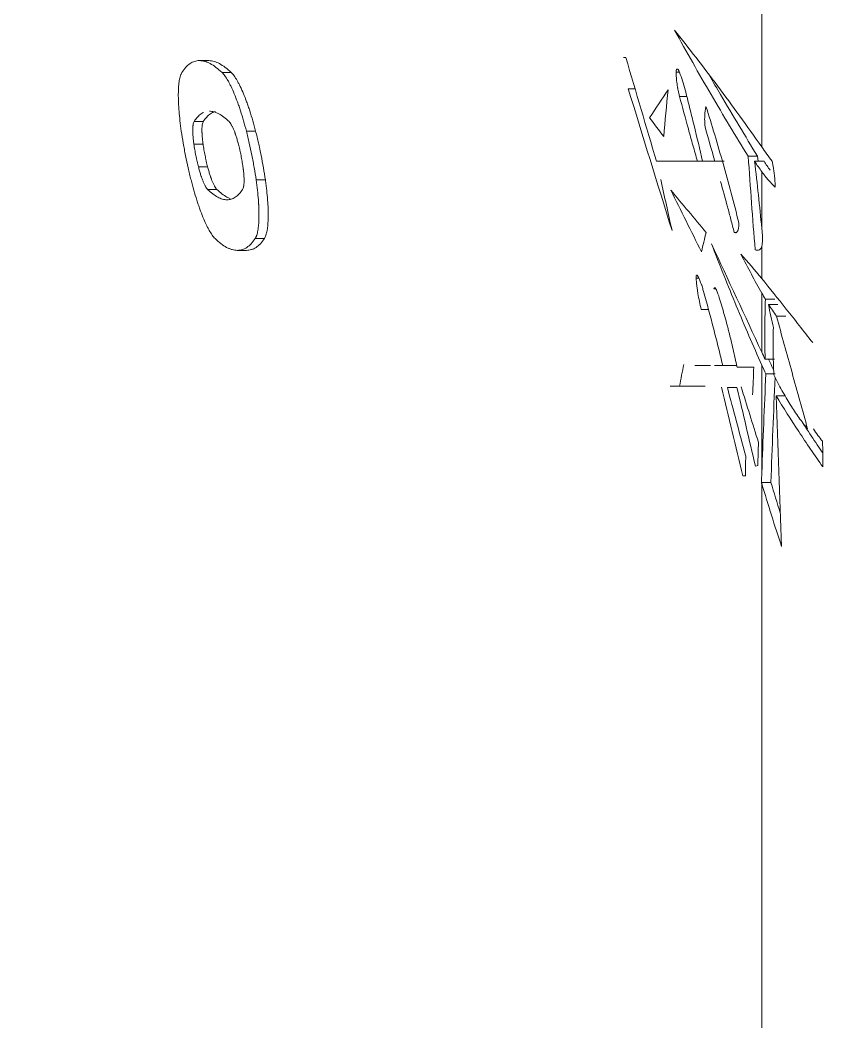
# Model space of a CAD drawing. Header units: millimetres. Extents: x 4664 to 8864, y -38 to 2932.
# Drawn here: x 7819.27 to 7824.79, y 2174.46 to 2181.36 of the extents above; entities that cross this region are included whole.
import ezdxf

# ---------------------------------------------------------------- set-up
doc = ezdxf.new("R2010")
doc.units = ezdxf.units.MM

msp = doc.modelspace()

# ---------------------------------------------------------------- linework, layer by layer
at = {"lineweight": 5}
for p, q in [((7824.3731, 2183.1254), (7824.3731, 2180.4856)), ((7823.4368, 2181.1019), (7823.4209, 2181.1019)), ((7820.5675, 2181.0798), (7820.5041, 2181.0798)), ((7820.721, 2180.9978), (7820.6575, 2180.9978)), ((7823.8064, 2181.0007), (7823.7833, 2181.0007)), ((7823.5002, 2180.8865), (7823.4539, 2180.8865)), ((7823.8568, 2180.8339), (7823.807, 2180.8339)), ((7820.5288, 2180.6602), (7820.4654, 2180.6602)), ((7820.8886, 2180.5947), (7820.8251, 2180.5947)), ((7820.5273, 2180.5052), (7820.4639, 2180.5052)), ((7824.3446, 2180.4215), (7824.2798, 2180.4215)), ((7824.3469, 2180.387), (7824.3446, 2180.4215)), ((7820.5586, 2180.3484), (7820.4952, 2180.3484)), ((7823.7128, 2180.3867), (7823.6483, 2180.3867)), ((7824.0307, 2180.3869), (7823.966, 2180.3869)), ((7824.3885, 2180.387), (7824.3237, 2180.387)), ((7824.3731, 2180.315), (7824.3731, 2179.9252)), ((7820.6221, 2180.1934), (7820.5586, 2180.1934)), ((7820.9559, 2180.2588), (7820.8923, 2180.2588)), ((7820.9495, 2179.8558), (7820.8859, 2179.8558)), ((7824.1951, 2179.8971), (7824.1829, 2179.8971)), ((7824.3731, 2179.8032), (7824.3731, 2179.579)), ((7820.7611, 2179.7738), (7820.8246, 2179.7738)), ((7823.9387, 2179.5829), (7823.9209, 2179.5829)), ((7824.0572, 2179.5081), (7824.0432, 2179.5081)), ((7824.3731, 2179.4797), (7824.3731, 2179.0729)), ((7824.4624, 2179.4376), (7824.3975, 2179.4376)), ((7824.0055, 2179.3676), (7823.9559, 2179.3676)), ((7824.4843, 2179.4004), (7824.4192, 2179.4004)), ((7824.5394, 2179.3198), (7824.4741, 2179.3198)), ((7824.4605, 2179.0251), (7824.3955, 2179.0251)), ((7824.4304, 2179.0012), (7824.4199, 2179.0248)), ((7824.169, 2178.9817), (7824.1042, 2178.9817)), ((7824.2, 2178.9818), (7824.169, 2178.9817)), ((7824.2594, 2178.9688), (7824.3171, 2178.9688)), ((7824.3731, 2178.9842), (7824.3731, 2178.2418)), ((7824.466, 2178.9228), (7824.401, 2178.9228)), ((7824.537, 2178.7727), (7824.4717, 2178.7727)), ((7824.3456, 2178.2939), (7824.3293, 2178.2895)), ((7824.4356, 2178.1763), (7824.3708, 2178.1763)), ((7824.3731, 2178.1683), (7824.3731, 2154.0587))]:
    msp.add_line(p, q, dxfattribs=at)
for radius in [175.7749, 177.0806]:
    msp.add_arc((7989.5463, 2214.1806), radius, 186.032295, 200.001172, dxfattribs=at)
for centre, major_axis, ratio, start_param, end_param in [((7989.5463, 2181.0974), (172.6681, 0), 0.000094, 2.86509, 2.865428), ((7989.5463, 2180.3811), (172.5293, 0), 0.000119, 2.857549, 2.863441), ((7989.5463, 2180.3811), (172.4672, 0), 0.000119, 2.857444, 2.863338), ((7989.5463, 2180.3811), (172.4672, 0), 0.000118, 2.854979, 2.856705), ((7989.5463, 2178.9731), (-172.1853, 0), 0.000179, 6.004165, 6.006429), ((7989.5463, 2178.9732), (-172.1853, 0), 0.000179, 6.001844, 6.003585), ((7989.5463, 2178.9732), (-172.2475, 0), 0.000179, 5.999777, 6.001149), ((7989.5463, 2178.8303), (172.2183, 0), 0.000187, 2.862695, 2.867815), ((7989.5463, 2178.8213), (172.2164, 0), 0.000187, 2.858144, 2.859516), ((7989.5463, 2178.2107), (172.0899, 0), 0.000219, 2.859467, 2.859825)]:
    msp.add_ellipse(centre, major_axis=major_axis, ratio=ratio, start_param=start_param, end_param=end_param, dxfattribs=at)
for points, knots in [([(7824.2798, 2180.4215), (7824.194, 2180.5597), (7824.1088, 2180.7012), (7823.9394, 2180.991), (7823.8554, 2181.1392), (7823.7719, 2181.2905)], [0, 0, 0, 0, 0.5, 0.5, 1, 1, 1, 1]), ([(7823.7719, 2181.2905), (7823.8703, 2181.1668), (7823.9696, 2181.0379), (7824.1701, 2180.7694), (7824.2712, 2180.63), (7824.3731, 2180.4856)], [0, 0, 0, 0, 0.5, 0.5, 1, 1, 1, 1]), ([(7820.3812, 2180.9978), (7820.3898, 2181.0116), (7820.3987, 2181.0237), (7820.4174, 2181.0442), (7820.4271, 2181.0527), (7820.4473, 2181.0663), (7820.4682, 2181.0764), (7820.5018, 2181.0815), (7820.5258, 2181.078), (7820.5412, 2181.0737), (7820.5458, 2181.0723), (7820.5506, 2181.0706), (7820.5537, 2181.0694), (7820.5553, 2181.0688), (7820.5632, 2181.0655), (7820.5697, 2181.0625), (7820.5892, 2181.0522), (7820.6157, 2181.0351), (7820.6434, 2181.0114), (7820.6575, 2180.9978)], [0, 0, 0, 0, 0.125, 0.125, 0.25, 0.25, 0.375, 0.5, 0.625, 0.625, 0.65625, 0.671875, 0.671875, 0.6875, 0.6875, 0.75, 0.75, 0.875, 1, 1, 1, 1]), ([(7820.721, 2180.9978), (7820.7069, 2181.0114), (7820.6931, 2181.0232), (7820.6661, 2181.0435), (7820.6397, 2181.0605), (7820.6021, 2181.076), (7820.5782, 2181.0796), (7820.5662, 2181.0798), (7820.5659, 2181.0798), (7820.5655, 2181.0798)], [0, 0, 0, 0, 0.248003, 0.248003, 0.496007, 0.74401, 0.992014, 0.992014, 1, 1, 1, 1]), ([(7823.807, 2180.9992), (7823.8058, 2181.0025), (7823.8044, 2181.0055), (7823.8024, 2181.0096), (7823.8017, 2181.0109), (7823.8003, 2181.0132), (7823.7997, 2181.0143), (7823.7976, 2181.0173), (7823.7963, 2181.0188), (7823.7946, 2181.0202), (7823.7943, 2181.0204), (7823.7937, 2181.0209), (7823.7933, 2181.0211), (7823.7924, 2181.0216), (7823.7918, 2181.0218), (7823.7906, 2181.0219), (7823.7901, 2181.0219), (7823.789, 2181.0215), (7823.7884, 2181.0212), (7823.7875, 2181.0203), (7823.787, 2181.0198), (7823.7864, 2181.0187), (7823.7862, 2181.0184), (7823.7858, 2181.0176), (7823.7857, 2181.0171), (7823.7851, 2181.0157), (7823.7848, 2181.0147), (7823.7843, 2181.0124), (7823.7841, 2181.0112), (7823.7837, 2181.0085), (7823.7836, 2181.007), (7823.7834, 2181.004), (7823.7833, 2181.0024), (7823.7833, 2181.0007)], [0, 0, 0, 0, 0.125, 0.125, 0.1875, 0.1875, 0.25, 0.25, 0.375, 0.375, 0.40625, 0.40625, 0.4375, 0.4375, 0.5, 0.5, 0.5625, 0.5625, 0.625, 0.625, 0.6875, 0.6875, 0.71875, 0.71875, 0.75, 0.75, 0.8125, 0.8125, 0.875, 0.875, 0.9375, 0.9375, 1, 1, 1, 1]), ([(7820.3773, 2180.5947), (7820.3738, 2180.619), (7820.3677, 2180.6663), (7820.3633, 2180.711), (7820.3611, 2180.7382), (7820.3605, 2180.7463), (7820.36, 2180.7543), (7820.3596, 2180.7596), (7820.3595, 2180.7622), (7820.3587, 2180.7753), (7820.3582, 2180.7856), (7820.357, 2180.8154), (7820.3567, 2180.8341), (7820.3569, 2180.8605), (7820.3571, 2180.869), (7820.3576, 2180.8813), (7820.3579, 2180.8874), (7820.3583, 2180.8933), (7820.3585, 2180.8972), (7820.3587, 2180.8991), (7820.3599, 2180.9163), (7820.3616, 2180.93), (7820.3656, 2180.9545), (7820.3681, 2180.9653), (7820.3718, 2180.9769), (7820.3726, 2180.9791), (7820.3742, 2180.9834), (7820.375, 2180.9854), (7820.3775, 2180.9913), (7820.3793, 2180.9947), (7820.3812, 2180.9978)], [0, 0, 0, 0, 0.125, 0.25, 0.25, 0.28125, 0.296875, 0.296875, 0.3125, 0.3125, 0.375, 0.375, 0.5, 0.5, 0.5625, 0.5625, 0.59375, 0.609375, 0.609375, 0.625, 0.625, 0.75, 0.75, 0.875, 0.875, 0.90625, 0.90625, 0.9375, 0.9375, 1, 1, 1, 1]), ([(7820.6575, 2180.9978), (7820.664, 2180.9916), (7820.6707, 2180.9838), (7820.6843, 2180.9651), (7820.6913, 2180.9543), (7820.7019, 2180.9359), (7820.7055, 2180.9294), (7820.7109, 2180.919), (7820.7128, 2180.9155), (7820.7164, 2180.9082), (7820.7182, 2180.9045), (7820.7273, 2180.8856), (7820.7346, 2180.8693), (7820.7491, 2180.8344), (7820.7564, 2180.8157), (7820.7655, 2180.7909), (7820.7673, 2180.7859), (7820.7709, 2180.7757), (7820.7727, 2180.7705), (7820.7781, 2180.7549), (7820.7816, 2180.7442), (7820.7921, 2180.7118), (7820.7989, 2180.6895), (7820.8123, 2180.6433), (7820.8188, 2180.6194), (7820.8251, 2180.5947)], [0, 0, 0, 0, 0.125, 0.125, 0.25, 0.25, 0.3125, 0.3125, 0.34375, 0.34375, 0.375, 0.375, 0.5, 0.5, 0.625, 0.625, 0.65625, 0.65625, 0.6875, 0.6875, 0.75, 0.75, 0.875, 0.875, 1, 1, 1, 1]), ([(7820.8886, 2180.5947), (7820.8823, 2180.6194), (7820.8758, 2180.6433), (7820.8624, 2180.6895), (7820.8556, 2180.7119), (7820.8451, 2180.7444), (7820.8415, 2180.755), (7820.8361, 2180.7707), (7820.8343, 2180.7759), (7820.8307, 2180.7861), (7820.8289, 2180.7911), (7820.8198, 2180.8159), (7820.8053, 2180.8531), (7820.7908, 2180.8858), (7820.7816, 2180.9047), (7820.7798, 2180.9084), (7820.7762, 2180.9156), (7820.7743, 2180.9192), (7820.7689, 2180.9295), (7820.7653, 2180.936), (7820.7547, 2180.9544), (7820.7478, 2180.9652), (7820.7342, 2180.9838), (7820.7275, 2180.9916), (7820.721, 2180.9978)], [0, 0, 0, 0, 0.125, 0.125, 0.25, 0.25, 0.3125, 0.3125, 0.34375, 0.34375, 0.375, 0.375, 0.5, 0.625, 0.625, 0.65625, 0.65625, 0.6875, 0.6875, 0.75, 0.75, 0.875, 0.875, 1, 1, 1, 1]), ([(7823.7833, 2181.0007), (7823.7833, 2180.9946), (7823.7834, 2180.9883), (7823.7839, 2180.9754), (7823.7843, 2180.9688), (7823.7853, 2180.9551), (7823.786, 2180.9482), (7823.7875, 2180.9342), (7823.7884, 2180.9272), (7823.7905, 2180.9129), (7823.7916, 2180.9057), (7823.7932, 2180.8966), (7823.7935, 2180.8948), (7823.7942, 2180.8911), (7823.7952, 2180.8857), (7823.7963, 2180.8802), (7823.7999, 2180.8622), (7823.8033, 2180.848), (7823.807, 2180.8339)], [0, 0, 0, 0, 0.125, 0.125, 0.25, 0.25, 0.375, 0.375, 0.5, 0.5, 0.625, 0.625, 0.65625, 0.65625, 0.6875, 0.75, 0.75, 1, 1, 1, 1]), ([(7823.8455, 2180.8792), (7823.8398, 2180.9009), (7823.8337, 2180.9217), (7823.8209, 2180.9617), (7823.8141, 2180.9809), (7823.807, 2180.9992)], [0, 0, 0, 0, 0.5, 0.5, 1, 1, 1, 1]), ([(7824.3446, 2180.4215), (7824.3017, 2180.4906), (7824.2589, 2180.5605), (7824.1737, 2180.7021), (7824.1312, 2180.7737), (7824.0635, 2180.8895), (7824.0381, 2180.9332), (7824.0129, 2180.9772)], [0, 0, 0, 0, 0.384736, 0.384736, 0.769472, 0.769472, 1, 1, 1, 1]), ([(7823.807, 2180.8339), (7823.8269, 2180.7587), (7823.8471, 2180.6838), (7823.878, 2180.572), (7823.8883, 2180.5348), (7823.9092, 2180.4607), (7823.9197, 2180.4237), (7823.9302, 2180.3868)], [0, 0, 0, 0, 0.5, 0.5, 0.75, 0.75, 1, 1, 1, 1]), ([(7823.966, 2180.3869), (7823.9465, 2180.4694), (7823.9267, 2180.5517), (7823.8965, 2180.6749), (7823.8864, 2180.7158), (7823.8661, 2180.7976), (7823.8558, 2180.8385), (7823.8455, 2180.8792)], [0, 0, 0, 0, 0.5, 0.5, 0.75, 0.75, 1, 1, 1, 1]), ([(7823.9889, 2180.7648), (7823.9866, 2180.7567), (7823.9848, 2180.7476), (7823.9826, 2180.7324), (7823.982, 2180.7271), (7823.981, 2180.716), (7823.9806, 2180.7103), (7823.9798, 2180.6923), (7823.9796, 2180.6796), (7823.9802, 2180.6529), (7823.981, 2180.6389), (7823.9821, 2180.6245)], [0, 0, 0, 0, 0.25, 0.25, 0.375, 0.375, 0.5, 0.5, 0.75, 0.75, 1, 1, 1, 1]), ([(7824.2153, 2179.9631), (7824.198, 2180.032), (7824.1803, 2180.1004), (7824.1441, 2180.2364), (7824.1256, 2180.3038), (7824.0877, 2180.4378), (7824.0685, 2180.5041), (7824.0292, 2180.6356), (7824.0092, 2180.7005), (7823.9889, 2180.7648)], [0, 0, 0, 0, 0.25, 0.25, 0.5, 0.5, 0.75, 0.75, 1, 1, 1, 1]), ([(7820.5291, 2180.7223), (7820.5287, 2180.7222), (7820.5284, 2180.722), (7820.5234, 2180.7196), (7820.5189, 2180.717), (7820.5055, 2180.7081), (7820.4885, 2180.6932), (7820.4729, 2180.6722), (7820.4654, 2180.6602)], [0, 0, 0, 0, 0.0148, 0.0148, 0.21184, 0.21184, 0.60592, 1, 1, 1, 1]), ([(7820.6126, 2180.7292), (7820.6102, 2180.7287), (7820.6079, 2180.728), (7820.6032, 2180.7266), (7820.6008, 2180.7258), (7820.5961, 2180.724), (7820.5938, 2180.723), (7820.5868, 2180.7196), (7820.5823, 2180.717), (7820.5689, 2180.7081), (7820.5519, 2180.6932), (7820.5363, 2180.6722), (7820.5288, 2180.6602)], [0, 0, 0, 0, 0.075321, 0.075321, 0.152377, 0.152377, 0.229434, 0.229434, 0.383547, 0.383547, 0.691774, 1, 1, 1, 1]), ([(7820.706, 2180.6602), (7820.6937, 2180.672), (7820.6696, 2180.6926), (7820.6352, 2180.7148), (7820.6025, 2180.7282), (7820.5817, 2180.7314), (7820.5713, 2180.7315), (7820.571, 2180.7315), (7820.5706, 2180.7315)], [0, 0, 0, 0, 0.247999, 0.495998, 0.743997, 0.991996, 0.991996, 1, 1, 1, 1]), ([(7820.4654, 2180.6602), (7820.464, 2180.6578), (7820.4614, 2180.6519), (7820.4594, 2180.6436), (7820.4585, 2180.6377), (7820.4583, 2180.6365), (7820.4579, 2180.634), (7820.4577, 2180.6327), (7820.4573, 2180.6287), (7820.457, 2180.6259), (7820.4564, 2180.6172), (7820.4561, 2180.6109), (7820.456, 2180.6008), (7820.456, 2180.5973), (7820.4561, 2180.5919), (7820.4561, 2180.59), (7820.4562, 2180.5863), (7820.4563, 2180.5844), (7820.4567, 2180.5748), (7820.4572, 2180.5667), (7820.4585, 2180.5501), (7820.4593, 2180.5415), (7820.4606, 2180.5304), (7820.4609, 2180.5282), (7820.4614, 2180.5236), (7820.4617, 2180.5213), (7820.4626, 2180.5145), (7820.4632, 2180.5098), (7820.4639, 2180.5052)], [0, 0, 0, 0, 0.125, 0.25, 0.25, 0.28125, 0.28125, 0.3125, 0.3125, 0.375, 0.375, 0.5, 0.5, 0.5625, 0.5625, 0.59375, 0.59375, 0.625, 0.625, 0.75, 0.75, 0.875, 0.875, 0.90625, 0.90625, 0.9375, 0.9375, 1, 1, 1, 1]), ([(7820.5288, 2180.6602), (7820.5273, 2180.6578), (7820.5248, 2180.6519), (7820.5228, 2180.6436), (7820.5218, 2180.6377), (7820.5217, 2180.6365), (7820.5213, 2180.634), (7820.5211, 2180.6327), (7820.5207, 2180.6287), (7820.5204, 2180.6259), (7820.5197, 2180.6172), (7820.5195, 2180.6109), (7820.5194, 2180.6008), (7820.5194, 2180.5973), (7820.5195, 2180.5919), (7820.5195, 2180.59), (7820.5196, 2180.5863), (7820.5197, 2180.5844), (7820.5201, 2180.5748), (7820.5206, 2180.5667), (7820.5219, 2180.5501), (7820.5227, 2180.5415), (7820.524, 2180.5304), (7820.5243, 2180.5282), (7820.5248, 2180.5236), (7820.5251, 2180.5213), (7820.526, 2180.5145), (7820.5266, 2180.5098), (7820.5273, 2180.5052)], [0, 0, 0, 0, 0.125, 0.25, 0.25, 0.28125, 0.28125, 0.3125, 0.3125, 0.375, 0.375, 0.5, 0.5, 0.5625, 0.5625, 0.59375, 0.59375, 0.625, 0.625, 0.75, 0.75, 0.875, 0.875, 0.90625, 0.90625, 0.9375, 0.9375, 1, 1, 1, 1]), ([(7820.7704, 2180.5052), (7820.768, 2180.5147), (7820.7655, 2180.5238), (7820.7603, 2180.5416), (7820.7577, 2180.5502), (7820.7537, 2180.5627), (7820.7523, 2180.5668), (7820.7502, 2180.5728), (7820.7495, 2180.5748), (7820.7481, 2180.5788), (7820.7474, 2180.5807), (7820.744, 2180.5902), (7820.7384, 2180.6046), (7820.7328, 2180.6171), (7820.7286, 2180.6258), (7820.7272, 2180.6286), (7820.7244, 2180.6339), (7820.723, 2180.6364), (7820.7189, 2180.6435), (7820.7163, 2180.6476), (7820.711, 2180.6548), (7820.7085, 2180.6578), (7820.706, 2180.6602)], [0, 0, 0, 0, 0.125, 0.125, 0.25, 0.25, 0.3125, 0.3125, 0.34375, 0.34375, 0.375, 0.375, 0.5, 0.625, 0.625, 0.6875, 0.6875, 0.75, 0.75, 0.875, 0.875, 1, 1, 1, 1]), ([(7820.4443, 2180.2588), (7820.4374, 2180.2861), (7820.4241, 2180.3411), (7820.4122, 2180.3971), (7820.4037, 2180.4395), (7820.401, 2180.4536), (7820.397, 2180.475), (7820.3957, 2180.4821), (7820.3931, 2180.4963), (7820.3919, 2180.5034), (7820.3858, 2180.5388), (7820.3813, 2180.5669), (7820.3773, 2180.5947)], [0, 0, 0, 0, 0.25, 0.5, 0.5, 0.625, 0.625, 0.6875, 0.6875, 0.75, 0.75, 1, 1, 1, 1]), ([(7820.8251, 2180.5947), (7820.8321, 2180.5675), (7820.8454, 2180.5125), (7820.8574, 2180.4565), (7820.8659, 2180.4142), (7820.8687, 2180.4), (7820.8726, 2180.3786), (7820.874, 2180.3715), (7820.8765, 2180.3573), (7820.8778, 2180.3502), (7820.8839, 2180.3148), (7820.8883, 2180.2867), (7820.8923, 2180.2588)], [0, 0, 0, 0, 0.25, 0.5, 0.5, 0.625, 0.625, 0.6875, 0.6875, 0.75, 0.75, 1, 1, 1, 1]), ([(7820.9559, 2180.2588), (7820.9519, 2180.2867), (7820.9474, 2180.3146), (7820.9378, 2180.3707), (7820.9325, 2180.3988), (7820.924, 2180.4412), (7820.9211, 2180.4553), (7820.9166, 2180.4766), (7820.915, 2180.4836), (7820.9119, 2180.4978), (7820.9103, 2180.5048), (7820.9023, 2180.5398), (7820.8956, 2180.5675), (7820.8886, 2180.5947)], [0, 0, 0, 0, 0.25, 0.25, 0.5, 0.5, 0.625, 0.625, 0.6875, 0.6875, 0.75, 0.75, 1, 1, 1, 1]), ([(7820.4639, 2180.5052), (7820.4658, 2180.4922), (7820.4678, 2180.4791), (7820.4724, 2180.453), (7820.4748, 2180.4398), (7820.4788, 2180.4201), (7820.4801, 2180.4135), (7820.4822, 2180.4036), (7820.4829, 2180.4003), (7820.4844, 2180.3937), (7820.4851, 2180.3904), (7820.4888, 2180.3741), (7820.4919, 2180.3611), (7820.4952, 2180.3484)], [0, 0, 0, 0, 0.25, 0.25, 0.5, 0.5, 0.625, 0.625, 0.6875, 0.6875, 0.75, 0.75, 1, 1, 1, 1]), ([(7820.5273, 2180.5052), (7820.5292, 2180.4922), (7820.5312, 2180.4791), (7820.5358, 2180.453), (7820.5382, 2180.4398), (7820.5422, 2180.4201), (7820.5435, 2180.4135), (7820.5456, 2180.4036), (7820.5463, 2180.4003), (7820.5478, 2180.3937), (7820.5485, 2180.3904), (7820.5522, 2180.3741), (7820.5553, 2180.3611), (7820.5586, 2180.3484)], [0, 0, 0, 0, 0.25, 0.25, 0.5, 0.5, 0.625, 0.625, 0.6875, 0.6875, 0.75, 0.75, 1, 1, 1, 1]), ([(7820.8018, 2180.3484), (7820.7999, 2180.3614), (7820.7978, 2180.3745), (7820.7933, 2180.4006), (7820.7909, 2180.4138), (7820.7869, 2180.4335), (7820.7856, 2180.4401), (7820.7834, 2180.45), (7820.7827, 2180.4533), (7820.7813, 2180.4599), (7820.7805, 2180.4632), (7820.7768, 2180.4795), (7820.7737, 2180.4924), (7820.7704, 2180.5052)], [0, 0, 0, 0, 0.25, 0.25, 0.5, 0.5, 0.625, 0.625, 0.6875, 0.6875, 0.75, 0.75, 1, 1, 1, 1]), ([(7820.4952, 2180.3484), (7820.4976, 2180.3389), (7820.5001, 2180.3298), (7820.5052, 2180.312), (7820.5078, 2180.3034), (7820.5118, 2180.2909), (7820.5131, 2180.2868), (7820.5152, 2180.2808), (7820.5158, 2180.2788), (7820.5172, 2180.2748), (7820.5179, 2180.2729), (7820.5213, 2180.2634), (7820.5268, 2180.2491), (7820.5323, 2180.2365), (7820.5365, 2180.2278), (7820.5379, 2180.225), (7820.5406, 2180.2197), (7820.5419, 2180.2172), (7820.5459, 2180.2101), (7820.5486, 2180.206), (7820.5537, 2180.1988), (7820.5562, 2180.1958), (7820.5586, 2180.1934)], [0, 0, 0, 0, 0.125, 0.125, 0.25, 0.25, 0.3125, 0.3125, 0.34375, 0.34375, 0.375, 0.375, 0.5, 0.625, 0.625, 0.6875, 0.6875, 0.75, 0.75, 0.875, 0.875, 1, 1, 1, 1]), ([(7820.5586, 2180.3484), (7820.561, 2180.3389), (7820.5635, 2180.3298), (7820.5686, 2180.312), (7820.5712, 2180.3034), (7820.5752, 2180.2909), (7820.5765, 2180.2868), (7820.5786, 2180.2808), (7820.5793, 2180.2788), (7820.5806, 2180.2748), (7820.5813, 2180.2729), (7820.5847, 2180.2634), (7820.5902, 2180.2491), (7820.5958, 2180.2365), (7820.5999, 2180.2278), (7820.6013, 2180.225), (7820.604, 2180.2197), (7820.6054, 2180.2172), (7820.6094, 2180.2101), (7820.612, 2180.206), (7820.6171, 2180.1988), (7820.6196, 2180.1958), (7820.6221, 2180.1934)], [0, 0, 0, 0, 0.125, 0.125, 0.25, 0.25, 0.3125, 0.3125, 0.34375, 0.34375, 0.375, 0.375, 0.5, 0.625, 0.625, 0.6875, 0.6875, 0.75, 0.75, 0.875, 0.875, 1, 1, 1, 1]), ([(7820.7993, 2180.1934), (7820.8008, 2180.1958), (7820.8035, 2180.2017), (7820.8056, 2180.2099), (7820.8066, 2180.2158), (7820.8068, 2180.217), (7820.8072, 2180.2196), (7820.8074, 2180.2209), (7820.8079, 2180.2249), (7820.8082, 2180.2276), (7820.8089, 2180.2363), (7820.8092, 2180.2426), (7820.8094, 2180.2528), (7820.8094, 2180.2563), (7820.8093, 2180.2617), (7820.8093, 2180.2635), (7820.8092, 2180.2673), (7820.8091, 2180.2692), (7820.8088, 2180.2788), (7820.8083, 2180.2868), (7820.8071, 2180.3034), (7820.8063, 2180.312), (7820.805, 2180.3232), (7820.8048, 2180.3254), (7820.8042, 2180.33), (7820.8039, 2180.3322), (7820.8031, 2180.3391), (7820.8024, 2180.3437), (7820.8018, 2180.3484)], [0, 0, 0, 0, 0.125, 0.25, 0.25, 0.28125, 0.28125, 0.3125, 0.3125, 0.375, 0.375, 0.5, 0.5, 0.5625, 0.5625, 0.59375, 0.59375, 0.625, 0.625, 0.75, 0.75, 0.875, 0.875, 0.90625, 0.90625, 0.9375, 0.9375, 1, 1, 1, 1]), ([(7824.3237, 2180.387), (7824.3326, 2180.3094), (7824.3412, 2180.2321), (7824.3577, 2180.0781), (7824.3656, 2180.0015), (7824.3731, 2179.9252)], [0, 0, 0, 0, 0.5, 0.5, 1, 1, 1, 1]), ([(7824.4434, 2180.387), (7824.4471, 2180.3713), (7824.4503, 2180.3555), (7824.4545, 2180.3318), (7824.4558, 2180.3239), (7824.458, 2180.3084), (7824.4591, 2180.3007), (7824.4609, 2180.2856), (7824.4616, 2180.2781), (7824.4626, 2180.2669), (7824.4629, 2180.2632), (7824.4632, 2180.2577), (7824.4634, 2180.2559), (7824.4636, 2180.2523), (7824.4641, 2180.2433), (7824.4646, 2180.2276), (7824.4644, 2180.2145), (7824.4642, 2180.2081)], [0, 0, 0, 0, 0.25, 0.25, 0.375, 0.375, 0.5, 0.5, 0.625, 0.625, 0.6875, 0.6875, 0.71875, 0.71875, 0.75, 0.875, 1, 1, 1, 1]), ([(7824.4642, 2180.2081), (7824.4489, 2180.2233), (7824.4336, 2180.2397), (7824.4032, 2180.2754), (7824.3881, 2180.2946), (7824.3731, 2180.315)], [0, 0, 0, 0, 0.5, 0.5, 1, 1, 1, 1]), ([(7820.6093, 2179.8558), (7820.6029, 2179.862), (7820.5964, 2179.8698), (7820.5831, 2179.8885), (7820.5762, 2179.8993), (7820.5658, 2179.9177), (7820.5623, 2179.9242), (7820.5569, 2179.9346), (7820.5551, 2179.9382), (7820.5516, 2179.9454), (7820.5498, 2179.9491), (7820.5408, 2179.968), (7820.5337, 2179.9843), (7820.5194, 2180.0193), (7820.5122, 2180.0379), (7820.5033, 2180.0627), (7820.5015, 2180.0678), (7820.4979, 2180.078), (7820.4961, 2180.0832), (7820.4908, 2180.0988), (7820.4873, 2180.1094), (7820.477, 2180.1418), (7820.4702, 2180.1642), (7820.457, 2180.2104), (7820.4506, 2180.2342), (7820.4443, 2180.2588)], [0, 0, 0, 0, 0.125, 0.125, 0.25, 0.25, 0.3125, 0.3125, 0.34375, 0.34375, 0.375, 0.375, 0.5, 0.5, 0.625, 0.625, 0.65625, 0.65625, 0.6875, 0.6875, 0.75, 0.75, 0.875, 0.875, 1, 1, 1, 1]), ([(7820.5586, 2180.1934), (7820.5706, 2180.1816), (7820.5824, 2180.1713), (7820.6055, 2180.1536), (7820.6281, 2180.1388), (7820.6605, 2180.1253), (7820.6812, 2180.1222), (7820.7014, 2180.122), (7820.7113, 2180.1234), (7820.7257, 2180.1277), (7820.7305, 2180.1296), (7820.7399, 2180.134), (7820.7445, 2180.1366), (7820.758, 2180.1455), (7820.7754, 2180.1604), (7820.7916, 2180.1814), (7820.7993, 2180.1934)], [0, 0, 0, 0, 0.125, 0.125, 0.25, 0.375, 0.5, 0.5, 0.625, 0.625, 0.6875, 0.6875, 0.75, 0.75, 0.875, 1, 1, 1, 1]), ([(7820.6221, 2180.1934), (7820.6341, 2180.1816), (7820.6459, 2180.1713), (7820.6689, 2180.1536), (7820.6876, 2180.1414), (7820.7056, 2180.1331), (7820.7126, 2180.1305)], [0, 0, 0, 0, 0.377311, 0.377311, 0.754622, 1, 1, 1, 1]), ([(7820.8923, 2180.2588), (7820.8958, 2180.2346), (7820.9018, 2180.1873), (7820.9061, 2180.1425), (7820.9082, 2180.1154), (7820.9088, 2180.1073), (7820.9093, 2180.0993), (7820.9096, 2180.094), (7820.9098, 2180.0913), (7820.9105, 2180.0782), (7820.911, 2180.068), (7820.912, 2180.0382), (7820.9122, 2180.0194), (7820.9118, 2179.993), (7820.9116, 2179.9845), (7820.911, 2179.9722), (7820.9106, 2179.9661), (7820.9102, 2179.9602), (7820.91, 2179.9563), (7820.9098, 2179.9544), (7820.9084, 2179.9373), (7820.9066, 2179.9236), (7820.9023, 2179.8991), (7820.8996, 2179.8883), (7820.8958, 2179.8767), (7820.895, 2179.8745), (7820.8933, 2179.8702), (7820.8924, 2179.8681), (7820.8898, 2179.8623), (7820.8879, 2179.8588), (7820.8859, 2179.8558)], [0, 0, 0, 0, 0.125, 0.25, 0.25, 0.28125, 0.296875, 0.296875, 0.3125, 0.3125, 0.375, 0.375, 0.5, 0.5, 0.5625, 0.5625, 0.59375, 0.609375, 0.609375, 0.625, 0.625, 0.75, 0.75, 0.875, 0.875, 0.90625, 0.90625, 0.9375, 0.9375, 1, 1, 1, 1]), ([(7820.9495, 2179.8558), (7820.9534, 2179.8619), (7820.9605, 2179.8773), (7820.9658, 2179.8988), (7820.9685, 2179.9141), (7820.9693, 2179.9189), (7820.97, 2179.9238), (7820.9705, 2179.9272), (7820.9707, 2179.9289), (7820.9718, 2179.9376), (7820.9726, 2179.9448), (7820.9744, 2179.9675), (7820.9752, 2179.9838), (7820.9756, 2180.0102), (7820.9757, 2180.0193), (7820.9755, 2180.0334), (7820.9754, 2180.0405), (7820.9752, 2180.0479), (7820.9751, 2180.0528), (7820.975, 2180.0553), (7820.9742, 2180.0779), (7820.973, 2180.0987), (7820.9697, 2180.1419), (7820.9676, 2180.1643), (7820.9644, 2180.1932), (7820.9637, 2180.1991), (7820.9623, 2180.2108), (7820.9615, 2180.2168), (7820.9592, 2180.2347), (7820.9576, 2180.2467), (7820.9559, 2180.2588)], [0, 0, 0, 0, 0.125, 0.25, 0.25, 0.28125, 0.296875, 0.296875, 0.3125, 0.3125, 0.375, 0.375, 0.5, 0.5, 0.5625, 0.5625, 0.59375, 0.609375, 0.609375, 0.625, 0.625, 0.75, 0.75, 0.875, 0.875, 0.90625, 0.90625, 0.9375, 0.9375, 1, 1, 1, 1]), ([(7824.0885, 2180.2478), (7824.1052, 2180.1907), (7824.1214, 2180.1329), (7824.145, 2180.0451), (7824.1528, 2180.0157), (7824.1681, 2179.9566), (7824.1756, 2179.9269), (7824.1829, 2179.8971)], [0, 0, 0, 0, 0.5, 0.5, 0.75, 0.75, 1, 1, 1, 1]), ([(7824.1914, 2179.8946), (7824.193, 2179.8946), (7824.1946, 2179.8949), (7824.1966, 2179.8957), (7824.1971, 2179.896), (7824.198, 2179.8965), (7824.1985, 2179.8968), (7824.1999, 2179.8978), (7824.2008, 2179.8986), (7824.2034, 2179.9014), (7824.205, 2179.9038), (7824.2071, 2179.9081), (7824.2078, 2179.9096), (7824.2088, 2179.9122), (7824.2091, 2179.9131), (7824.2097, 2179.9149), (7824.2099, 2179.9159), (7824.2113, 2179.9207), (7824.2122, 2179.9251), (7824.2137, 2179.9345), (7824.2143, 2179.9397), (7824.2151, 2179.9509), (7824.2153, 2179.9568), (7824.2153, 2179.9631)], [0, 0, 0, 0, 0.110502, 0.110502, 0.147564, 0.147564, 0.184627, 0.184627, 0.258752, 0.258752, 0.407001, 0.407001, 0.481126, 0.481126, 0.518189, 0.518189, 0.555251, 0.555251, 0.703501, 0.703501, 0.85175, 0.85175, 1, 1, 1, 1]), ([(7820.8859, 2179.8558), (7820.877, 2179.842), (7820.8678, 2179.83), (7820.8486, 2179.8094), (7820.8387, 2179.8009), (7820.8181, 2179.7873), (7820.7969, 2179.7772), (7820.7631, 2179.7721), (7820.7393, 2179.7756), (7820.7239, 2179.7799), (7820.7208, 2179.7808), (7820.7146, 2179.783), (7820.7115, 2179.7842), (7820.702, 2179.788), (7820.6957, 2179.791), (7820.6764, 2179.8013), (7820.6502, 2179.8184), (7820.6231, 2179.8422), (7820.6093, 2179.8558)], [0, 0, 0, 0, 0.125, 0.125, 0.25, 0.25, 0.375, 0.5, 0.625, 0.625, 0.65625, 0.65625, 0.6875, 0.6875, 0.75, 0.75, 0.875, 1, 1, 1, 1]), ([(7820.8264, 2179.7738), (7820.8376, 2179.7738), (7820.8486, 2179.7754), (7820.8621, 2179.7795), (7820.8649, 2179.7804), (7820.8703, 2179.7825), (7820.873, 2179.7837), (7820.8811, 2179.7875), (7820.8864, 2179.7905), (7820.902, 2179.8007), (7820.922, 2179.8179), (7820.9406, 2179.842), (7820.9495, 2179.8558)], [0, 0, 0, 0, 0.244323, 0.244323, 0.307296, 0.307296, 0.37027, 0.37027, 0.496216, 0.496216, 0.748108, 1, 1, 1, 1]), ([(7824.3759, 2179.8972), (7824.3769, 2179.8876), (7824.3775, 2179.8783), (7824.3781, 2179.865), (7824.3782, 2179.8607), (7824.3782, 2179.8543), (7824.3782, 2179.8522), (7824.3782, 2179.848), (7824.3782, 2179.846), (7824.3779, 2179.8359), (7824.3774, 2179.8284), (7824.3757, 2179.8148), (7824.3746, 2179.8086), (7824.3731, 2179.8032)], [0, 0, 0, 0, 0.25, 0.25, 0.375, 0.375, 0.4375, 0.4375, 0.5, 0.5, 0.75, 0.75, 1, 1, 1, 1]), ([(7824.3731, 2178.9842), (7824.3139, 2179.1167), (7824.2553, 2179.2526), (7824.1398, 2179.5309), (7824.083, 2179.6732), (7824.027, 2179.8186)], [0, 0, 0, 0, 0.5, 0.5, 1, 1, 1, 1]), ([(7824.3731, 2179.8032), (7824.3723, 2179.7997), (7824.3713, 2179.7966), (7824.3691, 2179.7911), (7824.3679, 2179.7887), (7824.3653, 2179.7844), (7824.3639, 2179.7826), (7824.3608, 2179.7796), (7824.3593, 2179.7785), (7824.3576, 2179.7777)], [0, 0, 0, 0, 0.25, 0.25, 0.5, 0.5, 0.75, 0.75, 1, 1, 1, 1]), ([(7824.3731, 2179.4797), (7824.349, 2179.5221), (7824.325, 2179.5657), (7824.2771, 2179.6552), (7824.2533, 2179.701), (7824.2295, 2179.7479)], [0, 0, 0, 0, 0.5, 0.5, 1, 1, 1, 1]), ([(7823.9209, 2179.5829), (7823.9208, 2179.5854), (7823.9207, 2179.5877), (7823.9207, 2179.5904), (7823.9207, 2179.5909), (7823.9208, 2179.5919), (7823.9208, 2179.5924), (7823.9209, 2179.5939), (7823.921, 2179.5948), (7823.9212, 2179.5966), (7823.9214, 2179.5973), (7823.9217, 2179.5984), (7823.9217, 2179.5988), (7823.9219, 2179.5994), (7823.9221, 2179.5998), (7823.9226, 2179.6012), (7823.9232, 2179.6021), (7823.9241, 2179.6029), (7823.9245, 2179.6031), (7823.9252, 2179.6033), (7823.9259, 2179.6034), (7823.9267, 2179.6031), (7823.9274, 2179.6028), (7823.9276, 2179.6027), (7823.928, 2179.6024), (7823.9282, 2179.6022), (7823.9293, 2179.6013), (7823.9302, 2179.6003), (7823.932, 2179.5977), (7823.9329, 2179.5962), (7823.9338, 2179.5944)], [0, 0, 0, 0, 0.125, 0.125, 0.15625, 0.15625, 0.1875, 0.1875, 0.25, 0.25, 0.3125, 0.3125, 0.34375, 0.34375, 0.375, 0.375, 0.5, 0.5, 0.5625, 0.5625, 0.625, 0.6875, 0.6875, 0.71875, 0.71875, 0.75, 0.75, 0.875, 0.875, 1, 1, 1, 1]), ([(7823.9559, 2179.3676), (7823.9515, 2179.3857), (7823.9475, 2179.4038), (7823.94, 2179.4405), (7823.9367, 2179.4587), (7823.9322, 2179.4861), (7823.9308, 2179.4951), (7823.9283, 2179.5131), (7823.9271, 2179.522), (7823.9239, 2179.5487), (7823.9222, 2179.566), (7823.9209, 2179.5829)], [0, 0, 0, 0, 0.25, 0.25, 0.5, 0.5, 0.625, 0.625, 0.75, 0.75, 1, 1, 1, 1]), ([(7823.9338, 2179.5944), (7823.9374, 2179.5875), (7823.9444, 2179.5727), (7823.9511, 2179.556), (7823.9551, 2179.5449), (7823.9559, 2179.5427), (7823.9576, 2179.5382), (7823.9584, 2179.5359), (7823.9607, 2179.5289), (7823.9623, 2179.5242), (7823.9668, 2179.51), (7823.9697, 2179.5001), (7823.9724, 2179.49)], [0, 0, 0, 0, 0.25, 0.5, 0.5, 0.5625, 0.5625, 0.625, 0.625, 0.75, 0.75, 1, 1, 1, 1]), ([(7824.3731, 2179.579), (7824.4272, 2179.5124), (7824.4834, 2179.4424), (7824.6003, 2179.2956), (7824.6608, 2179.219), (7824.7234, 2179.1394)], [0, 0, 0, 0, 0.5, 0.5, 1, 1, 1, 1]), ([(7824.0432, 2179.5081), (7824.0435, 2179.5097), (7824.0439, 2179.5112), (7824.0446, 2179.5129), (7824.0449, 2179.5134), (7824.0454, 2179.5144), (7824.0457, 2179.5148), (7824.0467, 2179.5157), (7824.0474, 2179.5161), (7824.0486, 2179.5162), (7824.049, 2179.5162), (7824.0498, 2179.516), (7824.0502, 2179.5159), (7824.0515, 2179.5152), (7824.0524, 2179.5145), (7824.0543, 2179.5126), (7824.0552, 2179.5114), (7824.0566, 2179.5093), (7824.0571, 2179.5086), (7824.058, 2179.507), (7824.0585, 2179.5061), (7824.0599, 2179.5034), (7824.0609, 2179.5014), (7824.0618, 2179.4993)], [0, 0, 0, 0, 0.125, 0.125, 0.1875, 0.1875, 0.25, 0.25, 0.375, 0.375, 0.4375, 0.4375, 0.5, 0.5, 0.625, 0.625, 0.75, 0.75, 0.8125, 0.8125, 0.875, 0.875, 1, 1, 1, 1]), ([(7823.9724, 2179.49), (7823.9958, 2179.4069), (7824.0184, 2179.3229), (7824.0514, 2179.1957), (7824.0622, 2179.1531), (7824.0835, 2179.0676), (7824.0939, 2179.0247), (7824.1042, 2178.9817)], [0, 0, 0, 0, 0.5, 0.5, 0.75, 0.75, 1, 1, 1, 1]), ([(7824.0806, 2179.4478), (7824.0923, 2179.4097), (7824.1036, 2179.3712), (7824.12, 2179.3126), (7824.1281, 2179.2832), (7824.136, 2179.2534), (7824.1412, 2179.2335), (7824.1437, 2179.2236), (7824.1514, 2179.1935), (7824.1564, 2179.1735), (7824.1662, 2179.1332), (7824.171, 2179.1129), (7824.1851, 2179.052), (7824.194, 2179.0113), (7824.2025, 2178.9704)], [0, 0, 0, 0, 0.25, 0.25, 0.375, 0.4375, 0.4375, 0.5, 0.5, 0.625, 0.625, 0.75, 0.75, 1, 1, 1, 1]), ([(7824.3955, 2179.0251), (7824.3943, 2179.0959), (7824.3939, 2179.1658), (7824.3946, 2179.3034), (7824.3956, 2179.371), (7824.3975, 2179.4376)], [0, 0, 0, 0, 0.5, 0.5, 1, 1, 1, 1]), ([(7824.4741, 2179.3198), (7824.4648, 2179.3342), (7824.4556, 2179.3481), (7824.4373, 2179.3749), (7824.4282, 2179.3879), (7824.4192, 2179.4004)], [0, 0, 0, 0, 0.5, 0.5, 1, 1, 1, 1]), ([(7824.4192, 2179.4004), (7824.4241, 2179.3739), (7824.4293, 2179.3475), (7824.4406, 2179.2946), (7824.4466, 2179.2683), (7824.453, 2179.2421)], [0, 0, 0, 0, 0.5, 0.5, 1, 1, 1, 1]), ([(7824.6885, 2178.5444), (7824.6526, 2178.6742), (7824.6168, 2178.8038), (7824.5452, 2179.0624), (7824.5095, 2179.1913), (7824.4741, 2179.3198)], [0, 0, 0, 0, 0.5, 0.5, 1, 1, 1, 1]), ([(7824.453, 2179.2421), (7824.452, 2179.2168), (7824.4514, 2179.191), (7824.4507, 2179.1384), (7824.4506, 2179.1116), (7824.4514, 2179.0299), (7824.4532, 2178.9738), (7824.4562, 2178.9162)], [0, 0, 0, 0, 0.25, 0.25, 0.5, 0.5, 1, 1, 1, 1]), ([(7824.3172, 2178.9705), (7824.3166, 2178.9373), (7824.3156, 2178.9049), (7824.3129, 2178.8414), (7824.3112, 2178.8104), (7824.3091, 2178.7802)], [0, 0, 0, 0, 0.5, 0.5, 1, 1, 1, 1]), ([(7824.4562, 2178.9162), (7824.4744, 2178.8792), (7824.5021, 2178.8259), (7824.5306, 2178.7758), (7824.5497, 2178.7432), (7824.5594, 2178.7273), (7824.5886, 2178.6806), (7824.6083, 2178.651), (7824.6481, 2178.5952), (7824.6682, 2178.5689), (7824.6885, 2178.5444)], [0, 0, 0, 0, 0.25, 0.375, 0.375, 0.5, 0.5, 0.75, 0.75, 1, 1, 1, 1]), ([(7824.793, 2178.2834), (7824.7363, 2178.3642), (7824.6812, 2178.4453), (7824.5741, 2178.6085), (7824.5221, 2178.6904), (7824.4717, 2178.7727)], [0, 0, 0, 0, 0.5, 0.5, 1, 1, 1, 1]), ([(7824.7928, 2178.3794), (7824.787, 2178.3879), (7824.7812, 2178.3964), (7824.7477, 2178.4454), (7824.7204, 2178.4861), (7824.6785, 2178.5496), (7824.6637, 2178.5724), (7824.6489, 2178.5952)], [0, 0, 0, 0, 0.118245, 0.118245, 0.684359, 0.684359, 1, 1, 1, 1]), ([(7824.7279, 2178.5444), (7824.7383, 2178.5289), (7824.7487, 2178.5142), (7824.7697, 2178.4864), (7824.7802, 2178.4734), (7824.7907, 2178.4613)], [0, 0, 0, 0, 0.5, 0.5, 1, 1, 1, 1]), ([(7824.7907, 2178.4613), (7824.7923, 2178.4301), (7824.7933, 2178.3996), (7824.7941, 2178.3402), (7824.7938, 2178.3114), (7824.793, 2178.2834)], [0, 0, 0, 0, 0.5, 0.5, 1, 1, 1, 1])]:
    msp.add_open_spline(points, degree=3, knots=knots, dxfattribs=at)
for points in [[(7823.6483, 2180.3867), (7823.5772, 2180.625), (7823.5068, 2180.8634), (7823.4368, 2181.1019)], [(7823.4539, 2180.8865), (7823.5534, 2180.5608), (7823.6538, 2180.2353), (7823.7553, 2179.9099)], [(7823.601, 2180.6858), (7823.6427, 2180.7503), (7823.6849, 2180.8147), (7823.7274, 2180.8792)], [(7823.7274, 2180.8792), (7823.7173, 2180.7718), (7823.7075, 2180.6643), (7823.6978, 2180.5569)], [(7823.6978, 2180.5569), (7823.6655, 2180.5998), (7823.6332, 2180.6428), (7823.601, 2180.6858)], [(7823.9821, 2180.6245), (7824.0047, 2180.5453), (7824.0272, 2180.4661), (7824.0498, 2180.3869)], [(7824.3731, 2180.4856), (7824.3962, 2180.4529), (7824.4196, 2180.4201), (7824.4434, 2180.387)], [(7824.3272, 2179.7777), (7824.31, 2179.9932), (7824.2942, 2180.2078), (7824.2798, 2180.4215)], [(7824.3731, 2180.315), (7824.3567, 2180.3375), (7824.3402, 2180.3615), (7824.3237, 2180.387)], [(7824.4304, 2180.3255), (7824.4164, 2180.3449), (7824.4025, 2180.3654), (7824.3885, 2180.387)], [(7823.7553, 2179.9099), (7823.7293, 2180.0267), (7823.7034, 2180.1436), (7823.6777, 2180.2605)], [(7823.9574, 2179.7646), (7823.8869, 2179.9058), (7823.8167, 2180.0469), (7823.7469, 2180.1881)], [(7823.7469, 2180.1881), (7823.8275, 2180.0911), (7823.9087, 2179.994), (7823.9903, 2179.8971)], [(7824.3731, 2179.9252), (7824.3741, 2179.9159), (7824.375, 2179.9065), (7824.3759, 2179.8972)], [(7823.9903, 2179.8971), (7823.9792, 2179.8529), (7823.9683, 2179.8088), (7823.9574, 2179.7646)], [(7824.027, 2179.8186), (7824.1416, 2179.5713), (7824.257, 2179.3228), (7824.3731, 2179.0729)], [(7824.3576, 2179.7777), (7824.3483, 2179.7734), (7824.3382, 2179.7734), (7824.3272, 2179.7777)], [(7824.2295, 2179.7479), (7824.2771, 2179.6947), (7824.3249, 2179.6384), (7824.3731, 2179.579)], [(7824.0618, 2179.4993), (7824.0685, 2179.4836), (7824.0748, 2179.4665), (7824.0806, 2179.4478)], [(7824.3975, 2179.4376), (7824.3893, 2179.4515), (7824.3812, 2179.4655), (7824.3731, 2179.4797)], [(7824.3731, 2179.0729), (7824.3806, 2179.0569), (7824.388, 2179.041), (7824.3955, 2179.0251)], [(7823.8067, 2178.839), (7823.8164, 2178.8889), (7823.8263, 2178.9388), (7823.8362, 2178.9887)], [(7824.2025, 2178.9704), (7824.241, 2178.9683), (7824.2792, 2178.9683), (7824.3172, 2178.9705)], [(7824.401, 2178.9228), (7824.3916, 2178.9431), (7824.3824, 2178.9636), (7824.3731, 2178.9842)], [(7824.4552, 2178.9463), (7824.4469, 2178.9645), (7824.4386, 2178.9828), (7824.4304, 2179.0012)], [(7824.3731, 2178.2418), (7824.3815, 2178.4689), (7824.3907, 2178.6959), (7824.401, 2178.9228)], [(7824.4356, 2178.1763), (7824.4443, 2178.4178), (7824.4541, 2178.6591), (7824.4649, 2178.9002)], [(7824.2427, 2178.2212), (7824.1934, 2178.4247), (7824.1444, 2178.6283), (7824.0958, 2178.832)], [(7824.136, 2178.8302), (7824.178, 2178.6725), (7824.2202, 2178.5149), (7824.2627, 2178.3572)], [(7824.3293, 2178.2895), (7824.2866, 2178.4697), (7824.2441, 2178.6499), (7824.2019, 2178.8303)], [(7824.2311, 2178.8344), (7824.2706, 2178.7069), (7824.3104, 2178.5794), (7824.3502, 2178.452)], [(7824.4717, 2178.7727), (7824.4826, 2178.4268), (7824.4952, 2178.0808), (7824.5096, 2177.7347)], [(7824.3502, 2178.452), (7824.3486, 2178.3993), (7824.3471, 2178.3466), (7824.3456, 2178.2939)], [(7824.2627, 2178.3572), (7824.2617, 2178.3119), (7824.2607, 2178.2666), (7824.2598, 2178.2212)], [(7824.3708, 2178.1763), (7824.3716, 2178.1982), (7824.3723, 2178.22), (7824.3731, 2178.2418)], [(7824.3731, 2178.1683), (7824.3724, 2178.171), (7824.3716, 2178.1736), (7824.3708, 2178.1763)], [(7824.5096, 2177.7347), (7824.4621, 2177.878), (7824.4167, 2178.0225), (7824.3731, 2178.1683)], [(7824.5001, 2177.9664), (7824.4781, 2178.0361), (7824.4567, 2178.106), (7824.4356, 2178.1763)]]:
    msp.add_open_spline(points, degree=3, dxfattribs=at)

doc.saveas('drawing.dxf')
